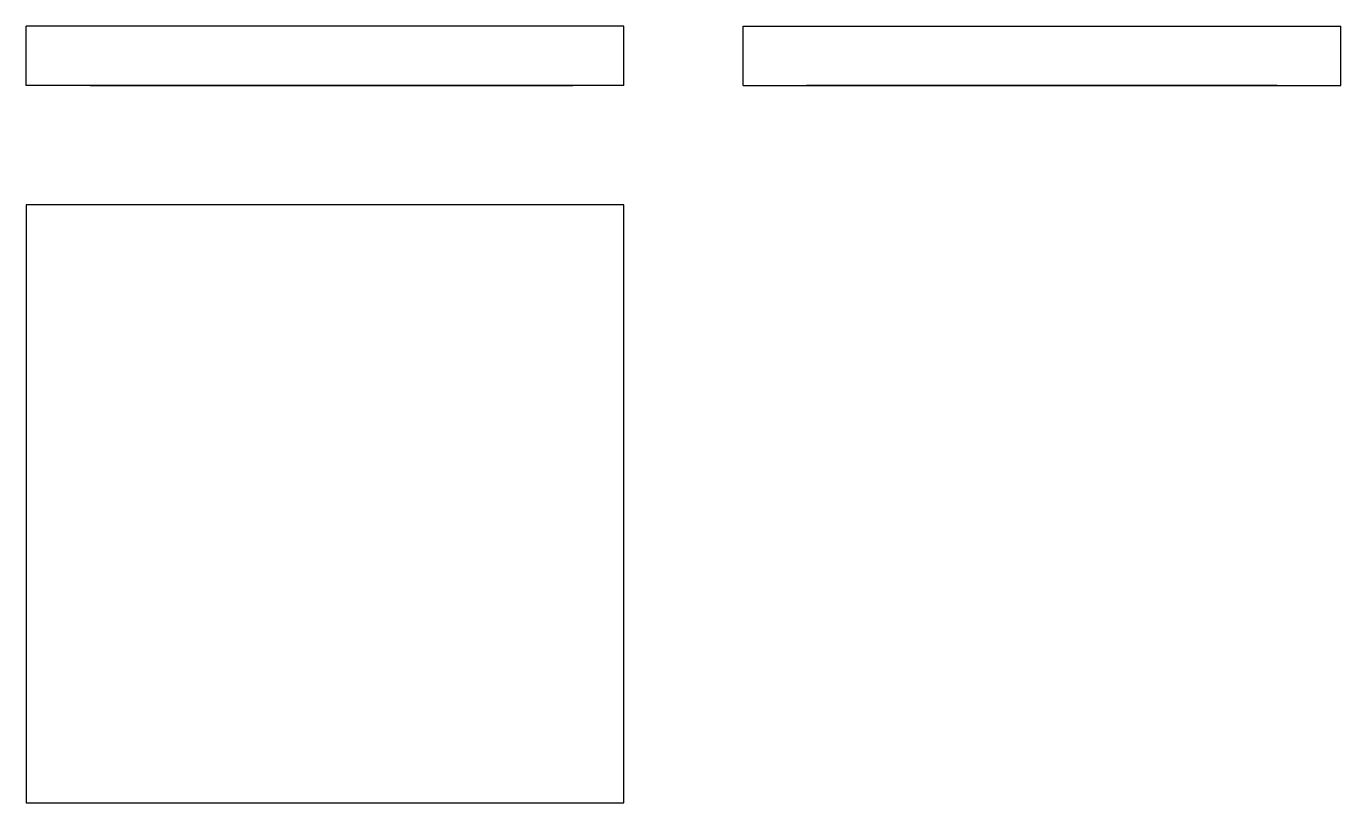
# Model space of a CAD drawing. Extents: x 0 to 3.3, y 0 to 1.95.
import ezdxf

# ---------------------------------------------------------------- set-up
doc = ezdxf.new("R2010")
doc.units = 0
doc.linetypes.add('HIDDEN', pattern=[0.075, 0.050025, -0.024975])
for name, color, linetype in [('FRONT', 7, 'CONTINUOUS'), ('FRONT_HID', 7, 'HIDDEN'), ('LEFT', 7, 'CONTINUOUS'), ('LEFT_HID', 7, 'HIDDEN'), ('TOP', 7, 'CONTINUOUS')]:
    doc.layers.add(name, color=color, linetype=linetype)

msp = doc.modelspace()

# ---------------------------------------------------------------- linework, layer by layer
at = {"layer": 'FRONT'}
for p, q in [((1.5, 1.948438), (0, 1.948438)), ((0, 1.8), (0, 1.948438)), ((1.5, 1.8), (1.5, 1.948438)), ((1.5, 1.8), (0, 1.8))]:
    msp.add_line(p, q, dxfattribs=at)
at = {"layer": 'FRONT_HID', "linetype": 'HIDDEN'}
for p, q in [((0.199272, 1.8), (0.160174, 1.8)), ((0.160174, 1.8), (0.199272, 1.8)), ((0.238369, 1.8), (0.199272, 1.8)), ((0.199272, 1.8), (0.238369, 1.8)), ((0.277467, 1.8), (0.238369, 1.8)), ((0.238369, 1.8), (0.277467, 1.8)), ((0.316565, 1.8), (0.277467, 1.8)), ((0.277467, 1.8), (0.316565, 1.8)), ((0.355663, 1.8), (0.316565, 1.8)), ((0.316565, 1.8), (0.355663, 1.8)), ((0.39476, 1.8), (0.355663, 1.8)), ((0.355663, 1.8), (0.39476, 1.8)), ((0.433858, 1.8), (0.39476, 1.8)), ((0.39476, 1.8), (0.433858, 1.8)), ((0.472956, 1.8), (0.433858, 1.8)), ((0.433858, 1.8), (0.472956, 1.8)), ((0.512054, 1.8), (0.472956, 1.8)), ((0.472956, 1.8), (0.512054, 1.8)), ((0.551151, 1.8), (0.512054, 1.8)), ((0.512054, 1.8), (0.551151, 1.8)), ((0.590249, 1.8), (0.551151, 1.8)), ((0.551151, 1.8), (0.590249, 1.8)), ((0.629347, 1.8), (0.590249, 1.8)), ((0.590249, 1.8), (0.629347, 1.8)), ((0.668445, 1.8), (0.629347, 1.8)), ((0.629347, 1.8), (0.668445, 1.8)), ((0.707542, 1.8), (0.668445, 1.8)), ((0.668445, 1.8), (0.707542, 1.8)), ((0.74664, 1.8), (0.707542, 1.8)), ((0.707542, 1.8), (0.74664, 1.8)), ((0.785738, 1.8), (0.74664, 1.8)), ((0.74664, 1.8), (0.785738, 1.8)), ((0.824836, 1.8), (0.785738, 1.8)), ((0.785738, 1.8), (0.824836, 1.8)), ((0.863933, 1.8), (0.824836, 1.8)), ((0.824836, 1.8), (0.863933, 1.8)), ((0.903031, 1.8), (0.863933, 1.8)), ((0.863933, 1.8), (0.903031, 1.8)), ((0.942129, 1.8), (0.903031, 1.8)), ((0.903031, 1.8), (0.942129, 1.8)), ((0.981227, 1.8), (0.942129, 1.8)), ((0.942129, 1.8), (0.981227, 1.8)), ((1.020324, 1.8), (0.981227, 1.8)), ((0.981227, 1.8), (1.020324, 1.8)), ((1.059422, 1.8), (1.020324, 1.8)), ((1.020324, 1.8), (1.059422, 1.8)), ((1.09852, 1.8), (1.059422, 1.8)), ((1.059422, 1.8), (1.09852, 1.8)), ((1.137617, 1.8), (1.09852, 1.8)), ((1.09852, 1.8), (1.137617, 1.8)), ((1.176715, 1.8), (1.137617, 1.8)), ((1.137617, 1.8), (1.176715, 1.8)), ((1.215813, 1.8), (1.176715, 1.8)), ((1.176715, 1.8), (1.215813, 1.8)), ((1.254911, 1.8), (1.215813, 1.8)), ((1.215813, 1.8), (1.254911, 1.8)), ((1.294008, 1.8), (1.254911, 1.8)), ((1.254911, 1.8), (1.294008, 1.8)), ((1.333106, 1.8), (1.294008, 1.8)), ((1.294008, 1.8), (1.333106, 1.8)), ((1.372204, 1.8), (1.333106, 1.8)), ((1.333106, 1.8), (1.372204, 1.8))]:
    msp.add_line(p, q, dxfattribs=at)
at = {"layer": 'LEFT'}
for p, q in [((1.8, 1.8), (1.8, 1.948438)), ((1.8, 1.948438), (3.3, 1.948438)), ((3.3, 1.8), (3.3, 1.948438)), ((1.8, 1.8), (3.3, 1.8))]:
    msp.add_line(p, q, dxfattribs=at)
at = {"layer": 'LEFT_HID', "linetype": 'HIDDEN'}
for p, q in [((1.978238, 1.8), (1.959179, 1.8)), ((1.959179, 1.8), (1.997297, 1.8)), ((2.016355, 1.8), (1.978238, 1.8)), ((1.997297, 1.8), (2.035414, 1.8)), ((2.054473, 1.8), (2.016355, 1.8)), ((2.035414, 1.8), (2.073531, 1.8)), ((2.09259, 1.8), (2.054473, 1.8)), ((2.073531, 1.8), (2.111649, 1.8)), ((2.130708, 1.8), (2.09259, 1.8)), ((2.111649, 1.8), (2.149766, 1.8)), ((2.168825, 1.8), (2.130708, 1.8)), ((2.149766, 1.8), (2.187884, 1.8)), ((2.206943, 1.8), (2.168825, 1.8)), ((2.187884, 1.8), (2.226001, 1.8)), ((2.24506, 1.8), (2.206943, 1.8)), ((2.226001, 1.8), (2.264119, 1.8)), ((2.283178, 1.8), (2.24506, 1.8)), ((2.264119, 1.8), (2.302236, 1.8)), ((2.321295, 1.8), (2.283178, 1.8)), ((2.302236, 1.8), (2.340354, 1.8)), ((2.359413, 1.8), (2.321295, 1.8)), ((2.340354, 1.8), (2.378471, 1.8)), ((2.39753, 1.8), (2.359413, 1.8)), ((2.378471, 1.8), (2.416589, 1.8)), ((2.435648, 1.8), (2.39753, 1.8)), ((2.416589, 1.8), (2.454706, 1.8)), ((2.473765, 1.8), (2.435648, 1.8)), ((2.454706, 1.8), (2.492824, 1.8)), ((2.511883, 1.8), (2.473765, 1.8)), ((2.492824, 1.8), (2.530941, 1.8)), ((2.55, 1.8), (2.511883, 1.8)), ((2.530941, 1.8), (2.569059, 1.8)), ((2.588117, 1.8), (2.55, 1.8)), ((2.569059, 1.8), (2.607176, 1.8)), ((2.626235, 1.8), (2.588117, 1.8)), ((2.607176, 1.8), (2.645294, 1.8)), ((2.664352, 1.8), (2.626235, 1.8)), ((2.645294, 1.8), (2.683411, 1.8)), ((2.70247, 1.8), (2.664352, 1.8)), ((2.683411, 1.8), (2.721529, 1.8)), ((2.740587, 1.8), (2.70247, 1.8)), ((2.721529, 1.8), (2.759646, 1.8)), ((2.778705, 1.8), (2.740587, 1.8)), ((2.759646, 1.8), (2.797764, 1.8)), ((2.816822, 1.8), (2.778705, 1.8)), ((2.797764, 1.8), (2.835881, 1.8)), ((2.85494, 1.8), (2.816822, 1.8)), ((2.835881, 1.8), (2.873999, 1.8)), ((2.893057, 1.8), (2.85494, 1.8)), ((2.873999, 1.8), (2.912116, 1.8)), ((2.931175, 1.8), (2.893057, 1.8)), ((2.912116, 1.8), (2.950234, 1.8)), ((2.969292, 1.8), (2.931175, 1.8)), ((2.950234, 1.8), (2.988351, 1.8)), ((3.00741, 1.8), (2.969292, 1.8)), ((2.988351, 1.8), (3.026469, 1.8)), ((3.045527, 1.8), (3.00741, 1.8)), ((3.026469, 1.8), (3.064586, 1.8)), ((3.083645, 1.8), (3.045527, 1.8)), ((3.064586, 1.8), (3.102703, 1.8)), ((3.121762, 1.8), (3.083645, 1.8)), ((3.102703, 1.8), (3.140821, 1.8)), ((3.140821, 1.8), (3.121762, 1.8))]:
    msp.add_line(p, q, dxfattribs=at)
at = {"layer": 'TOP'}
for p, q in [((1.5, 1.5), (0, 1.5)), ((0, 1.5), (0, 0)), ((1.5, 0), (1.5, 1.5)), ((0, 0), (1.5, 0))]:
    msp.add_line(p, q, dxfattribs=at)

doc.saveas('drawing.dxf')
